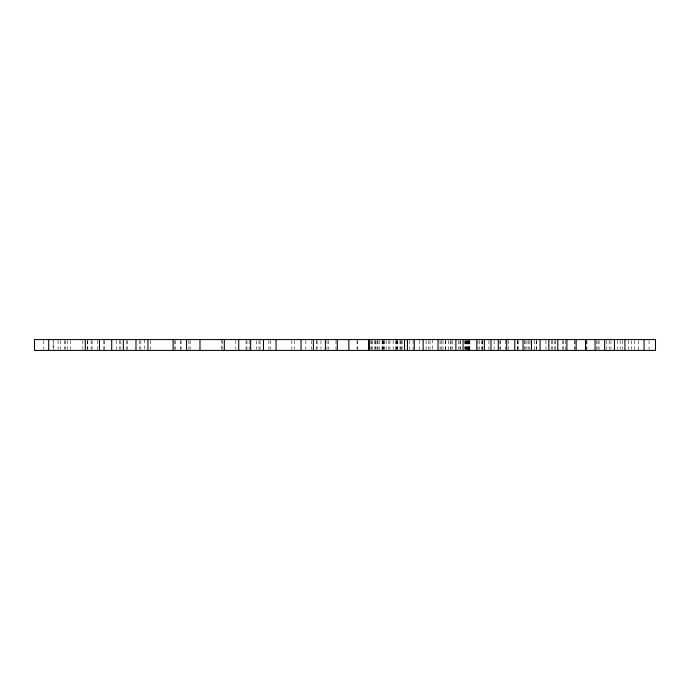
<?xml version="1.0" encoding="UTF-8"?>
<svg xmlns="http://www.w3.org/2000/svg" width="690" height="690" viewBox="0 0 690 690"><rect width="100%" height="100%" fill="white"/><g stroke="black" fill="none" stroke-linecap="round" stroke-linejoin="round"><path stroke-width="0.52" stroke-dasharray="3.45 2.59" d="M649.057 340.567L649.057 349.433M638.681 340.567L638.681 350.416M634.567 340.567L634.567 349.433M631.41 340.567L631.359 349.433M628.676 340.567L628.676 349.433M622.604 340.567L622.604 349.433M620.146 340.567L620.146 349.433M617.352 340.567L617.352 349.433M610.969 340.567L610.969 349.433M609.175 340.567L609.175 349.433M606.786 340.567L606.786 349.433M599.067 340.567L599.067 349.433M597.989 340.567L597.989 349.433M596.315 340.567L596.315 349.433M586.948 340.567L586.948 349.433M586.595 340.567L586.595 349.433M575.037 340.567L575.037 349.433M574.675 340.567L574.675 349.433M565.645 340.567L565.645 349.433M563.359 340.567L563.359 349.433M562.29 340.567L562.29 349.433M555.717 340.567L555.717 349.433M554.786 340.567L554.786 349.433M552.561 340.567L552.561 349.433M551.638 340.567L551.638 349.433M545.945 340.567L545.945 349.433M536.751 340.567L536.751 349.433M536.354 340.567L536.354 349.433M534.69 340.567L534.69 350.416M529.894 340.567L529.894 349.433M528.238 340.567L528.238 349.433M526.944 340.567L526.944 349.433M525.056 340.567L525.056 349.433M524.84 340.567L524.84 349.433M518.604 340.567L518.604 349.433M517.724 340.567L517.724 349.433M517.327 340.567L517.327 349.433M508.711 340.567L508.711 349.433M505.278 340.567L505.278 349.433M500.742 340.567L500.742 349.433M499.905 340.567L499.905 349.433M494.109 340.567L494.109 349.433M488.908 340.567L488.908 349.433M482.741 340.567L482.724 349.433M482.603 340.567L482.603 349.433M481.335 340.567L481.335 349.433M479.412 340.567L479.412 349.433M477.937 340.567L477.937 349.433M469.873 340.567L469.873 350.416M469.7 340.567L469.7 350.416M469.433 340.567L469.381 350.416M468.907 340.567L468.907 350.416M468.389 340.567L468.389 350.416M468.277 340.567L468.277 350.416M467.501 340.567L467.501 350.416M467.199 340.567L467.199 349.433M466.794 340.567L466.794 350.416M466.587 340.567L466.587 349.433M465.534 340.567L465.534 349.433M465.276 340.567L465.276 349.433M464.353 340.567L464.353 349.433M460.178 340.567L460.178 349.433M460.083 340.567L460.083 349.433M458.609 340.567L458.609 349.433M452.58 340.567L452.58 349.433M451.044 340.567L451.044 349.433M450.251 340.567L450.251 349.433M448.336 340.567L448.336 349.433M445.654 340.567L445.654 349.433M445.395 340.567L445.395 349.433M442.971 340.567L442.971 349.433M441.169 340.567L441.169 350.416M440.056 340.567L440.056 349.433M432.509 339.584L432.509 349.433M430.051 340.567L430.051 349.433M428.326 340.567L428.326 349.433M426.101 340.567L426.101 350.416M419.442 340.567L419.442 349.433M413.086 340.567L413.086 349.433M409.394 340.567L409.394 349.433M402.089 340.567L402.089 349.433M401.373 340.567L401.373 349.433M400.209 340.567L400.209 349.433M400.002 340.567L400.002 349.433M397.242 340.567L397.242 349.433M397.121 340.567L397.121 349.433M396.862 340.567L396.862 349.433M396.422 340.567L396.422 349.433M395.327 340.567L395.344 350.416M393.171 340.567L393.171 349.433M389.945 340.567L389.945 349.433M388.824 340.567L388.824 349.433M386.124 340.567L386.124 349.433M384.158 340.567L384.158 349.433M383.959 340.567L383.959 349.433M383.364 340.567L383.364 349.433M382.441 340.567L382.441 349.433M382.208 340.567L382.208 349.433M382.139 340.567L382.139 349.433M379.302 340.567L379.241 349.433M377.991 340.567L377.991 349.433M377.249 340.567L377.249 349.433M375.998 340.567L375.998 349.433M375.257 340.567L375.257 349.433M374.765 340.567L374.765 349.433M372.333 340.567L372.333 349.433M371.341 340.567L371.341 349.433M370.901 340.567L370.901 349.433M357.774 340.567L357.774 349.433M357.066 340.567L357.066 349.433M336.004 340.567L336.004 349.433M328.431 340.567L328.431 349.433M327 340.567L327 349.433M320.979 340.567L320.979 349.433M317.115 340.567L317.115 349.433M316.701 340.567L316.701 349.433M311.475 340.567L311.475 349.433M305.825 340.567L305.825 349.433M294.199 340.567L294.199 349.433M291.801 340.567L291.801 349.433M270.765 340.567L270.765 349.433M268.902 340.567L268.902 349.433M260.096 340.567L260.096 349.433M259 340.567L259 349.433M256.62 340.567L256.62 349.433M249.15 340.567L249.15 349.433M246.951 340.567L246.951 349.433M246.045 340.567L246.045 350.416M235.851 340.567L235.851 349.433M222.214 340.567L222.214 349.433M221.447 339.584L221.447 349.433M190.13 340.567L190.13 349.433M188.896 340.567L188.896 349.433M181.099 340.567L181.099 349.433M180.271 340.567L180.271 349.433M175.579 340.567L175.579 349.433M174.415 340.567L174.415 349.433M150.679 340.567L150.679 349.433M144.771 339.584L144.771 349.433M140.889 340.567L140.889 349.433M139.501 340.567L139.501 349.433M127.443 340.567L127.443 349.433M126.227 340.567L126.227 349.433M120.836 340.567L120.836 349.433M119.404 340.567L119.404 349.433M116.42 340.567L116.42 349.433M104.595 340.567L104.595 349.433M103.836 340.567L103.836 350.416M97.316 340.567L97.316 349.433M92.072 340.567L92.072 349.433M91.158 340.567L91.158 349.433M87.785 340.567L87.785 349.433M87.656 340.567L87.656 349.433M82.843 340.567L82.843 349.433M70.294 340.567L70.294 349.433M67.499 340.567L67.499 349.433M65.36 340.567L65.36 349.433M64.575 340.567L64.575 349.433M60.306 340.567L60.306 349.433M58.124 340.567L58.124 349.433M43.806 340.567L43.806 349.433M53.19 349.433L53.19 340.567L53.113 349.433"/><path stroke-width="1.03" d="M644.072 339.584L644.072 350.416M624.924 339.584L624.924 350.416M614.419 339.584L614.419 350.416M604.682 339.584L604.682 350.416M595.056 339.584L595.056 350.416M585.543 339.584L585.543 350.416M576.15 339.584L576.15 350.416M566.904 339.584L566.904 350.416M557.796 339.584L557.796 350.416M548.852 339.584L548.852 350.416M540.072 339.584L540.072 350.416M531.464 339.584L531.464 350.416M523.029 339.584L523.029 350.416M514.783 339.584L514.783 350.416M506.727 339.584L506.727 350.416M498.301 339.584L498.301 350.416M491.004 339.584L491.004 350.416M484.345 339.584L484.345 350.416M476.799 339.584L476.799 350.416M463.05 339.584L463.05 350.416M455.883 339.584L455.883 350.416M438.029 339.584L438.029 350.416M423.151 339.584L423.151 350.416M414.276 339.584L414.276 350.416M407.445 339.584L407.445 350.416M404.538 339.584L404.538 350.416M369.003 339.584L369.003 350.416M368.883 339.584L368.883 350.416M348.864 339.584L348.864 350.416M337.307 339.584L337.307 350.416M325.37 339.584L325.37 350.416M313.372 339.584L313.372 350.416M301.038 339.584L301.038 350.416M276.069 339.584L276.069 350.416M263.477 339.584L263.477 350.416M250.651 339.584L250.651 350.416M238.723 339.584L238.723 350.416M224.319 339.584L224.319 350.416M199.979 339.584L199.979 350.416M186.559 339.584L186.559 350.416M173.095 339.584L173.095 350.416M147.945 339.584L147.945 350.416M135.982 339.584L135.982 350.416M123.338 339.584L123.338 350.416M111.711 339.584L111.711 350.416M99.472 339.584L99.472 350.416M85.301 339.584L85.301 350.416M48.705 339.584L48.705 350.416M655.5 339.584L34.5 339.584L34.5 350.416L655.5 350.416L655.5 339.584"/></g></svg>
